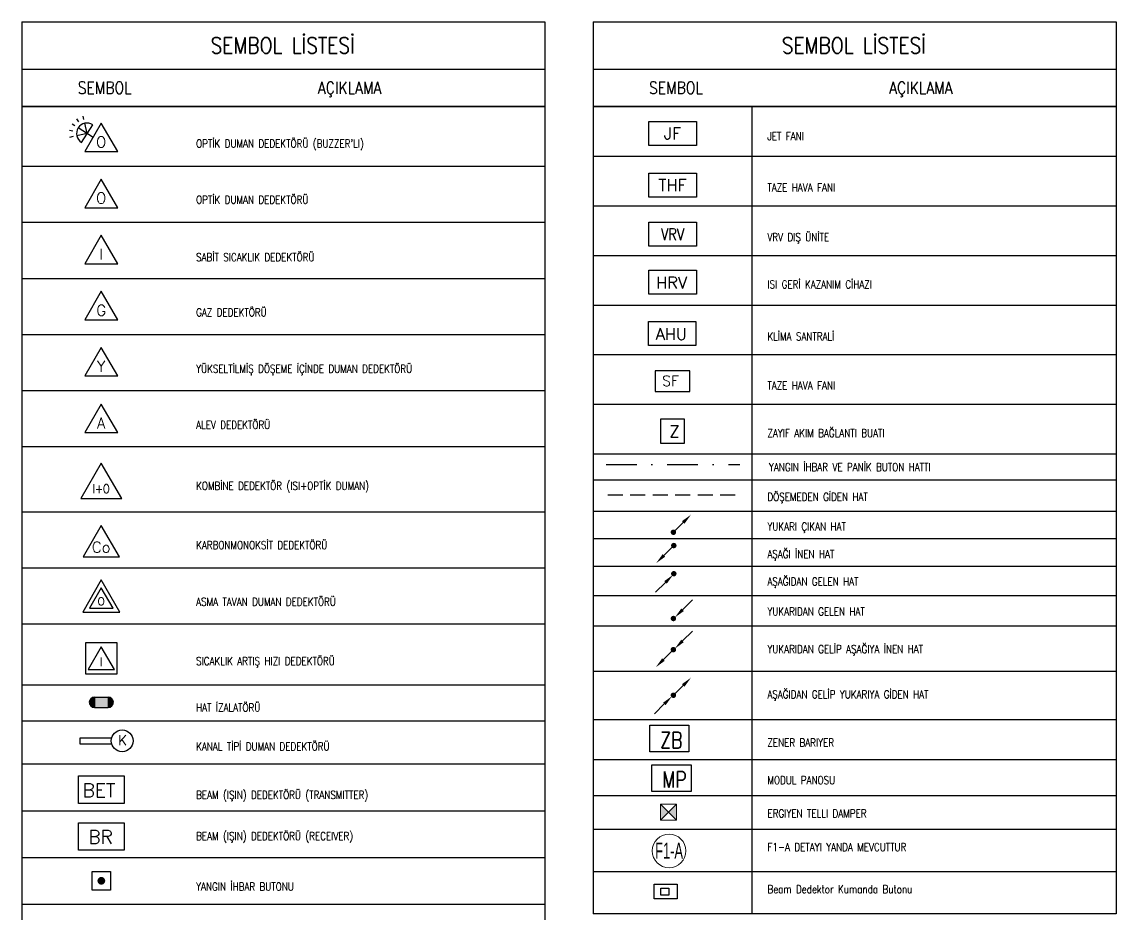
# Model space of a CAD drawing. Extents: x -3709 to 34962, y 0 to 8245.
# Drawn here: x -1616 to -249, y 2924 to 4040 of the extents above; entities that cross this region are included whole.
import ezdxf
from ezdxf.enums import TextEntityAlignment as Align

# ---------------------------------------------------------------- set-up
doc = ezdxf.new("R2010")
doc.units = 0
doc.linetypes.add('DASHDOT', pattern=[25.4, 12.7, -6.35, 0, -6.35])
doc.linetypes.add('HIDDEN', pattern=[0.375, 0.25, -0.125])
doc.layers.get('0').update_dxf_attribs({"color": 9, "lineweight": 9})
for name, color, linetype, lineweight in [('E-ALEV DEDEKTÖRÜ', 7, 'Continuous', 30), ('E-ASMA TAVAN DUMAN DEDEKTÖRÜ', 7, 'Continuous', 30), ('E-AŞAĞI İNEN HAT', 7, 'Continuous', 30), ('E-AŞAĞIDAN GELEN HAT', 7, 'Continuous', 30), ('E-AŞAĞIDAN GELİP YUKARIYA GİDEN HAT', 7, 'Continuous', 30), ('E-FLOW SWITCH', 7, 'Continuous', 30), ('E-GAZ DEDEKTÖRÜ', 7, 'Continuous', 30), ('E-HAT İZALATÖRÜ', 7, 'Continuous', 30), ('E-ISI GERİ KAZANIM', 7, 'Continuous', 30), ('E-JET FAN', 7, 'Continuous', 30), ('E-KABLO', 7, 'Continuous', 30), ('E-KANAL TİPİ DUMAN DEDEKTÖRÜ', 7, 'Continuous', 30), ('E-KARBONMONOKSİT DEDEKTÖRÜ', 7, 'Continuous', 30), ('E-KOMBİNE DEDEKTÖR (ISI+OPTİK DUMAN)', 7, 'Continuous', 30), ('E-OPTİK DUMAN DEDEKTÖRÜ', 7, 'Continuous', 30), ("E-OPTİK DUMAN DEDEKTÖRÜ (BUZZER'LI)", 7, 'Continuous', 30), ('E-SABİT SICAKLIK DEDEKTÖRÜ', 7, 'Continuous', 30), ('E-SICAKLIK ARTIŞ HIZI DEDEKTÖRÜ', 7, 'Continuous', 30), ('E-TAZE HAVA FANI', 7, 'Continuous', 30), ('E-VRV DIŞ ÜNİTE', 7, 'Continuous', 30), ('E-YANGIN', 7, 'Continuous', 30), ('E-YANGIN İHBAR BUTONU', 7, 'Continuous', 30), ('E-YAZI', 7, 'Continuous', 30), ('E-YUKARI ÇIKAN HAT', 7, 'Continuous', 30), ('E-YUKARIDAN GELEN HAT', 7, 'Continuous', 30), ('E-YUKARIDAN GELİP AŞAĞIYA İNEN HAT', 7, 'Continuous', 30), ('E-YÜKSELTİLMİŞ DÖŞEME İÇİNDE DUMAN DEDEKTÖRÜ', 7, 'Continuous', 30), ('E-ZAYIF AKIM BAĞLANTI KUTUSU BUAT', 7, 'Continuous', 30), ('H-DAMPER', 1, 'Continuous', 13), ('Y-VANA', 3, 'Continuous', 13)]:
    doc.layers.add(name, color=color, linetype=linetype, lineweight=lineweight)
doc.styles.add('E-YAZI', font='txttw.shx')
doc.styles.add('ROMANS8', font='Txttw.shx')

# ---------------------------------------------------------------- blocks, each defined once
blk = doc.blocks.new("100_OPTİK DUMAN DEDEKTÖRÜ (BUZZER'LI) 085")
at = {"layer": "E-OPTİK DUMAN DEDEKTÖRÜ (BUZZER'LI)", "color": 3}
for p, q in [((-2.17, 4.01), (-2.26, 4.44)), ((-3.29, 3.22), (-3.66, 3.45)), ((-2.81, 3.73), (-3.06, 4.08)), ((-1.03, 1.78), (-2.88, 2.96)), ((-1.78, 2.26), (-2.06, 3.54)), ((-3.55, 2.57), (-3.98, 2.64)), ((-3.53, 1.87), (-3.96, 1.77)), ((-1.78, 2.26), (-3.06, 1.97))]:
    blk.add_line(p, q, dxfattribs=at)
at = {"layer": "E-OPTİK DUMAN DEDEKTÖRÜ (BUZZER'LI)", "color": 4}
blk.add_line((-2.48, 1.15), (-1.07, 3.36), dxfattribs=at)
blk.add_lwpolyline([(2.06, 0), (0, 3.57), (-2.06, 0)], close=True, dxfattribs=at)
blk.add_arc((-1.78, 2.26), 1.31, 57.5754, 237.5754, dxfattribs=at)
at = {"layer": "E-OPTİK DUMAN DEDEKTÖRÜ (BUZZER'LI)", "color": 3, "style": 'E-YAZI'}
blk.add_text('O', height=1.36, dxfattribs=at).set_placement((-0.02, 1.2), align=Align.MIDDLE)
blk = doc.blocks.new('100_OPTİK DUMAN DEDEKTÖRÜ 085')
at = {"layer": 'E-OPTİK DUMAN DEDEKTÖRÜ', "color": 4}
blk.add_lwpolyline([(2.06, 0), (0, 3.57), (-2.06, 0)], close=True, dxfattribs=at)
at = {"layer": 'E-OPTİK DUMAN DEDEKTÖRÜ', "color": 3, "style": 'E-YAZI'}
blk.add_text('O', height=1.36, dxfattribs=at).set_placement((-0.02, 1.2), align=Align.MIDDLE)
blk = doc.blocks.new('100_SABİT SICAKLIK DEDEKTÖRÜ 085')
at = {"layer": 'E-SABİT SICAKLIK DEDEKTÖRÜ', "color": 4}
blk.add_lwpolyline([(2.06, 0), (0, 3.57), (-2.06, 0)], close=True, dxfattribs=at)
at = {"layer": 'E-SABİT SICAKLIK DEDEKTÖRÜ', "color": 3, "style": 'E-YAZI'}
blk.add_text('I', height=1.36, dxfattribs=at).set_placement((-0.02, 1.2), align=Align.MIDDLE)
blk = doc.blocks.new('100_GAZ DEDEKTÖRÜ 085')
at = {"layer": 'E-GAZ DEDEKTÖRÜ', "color": 4}
blk.add_lwpolyline([(2.06, 0), (0, 3.57), (-2.06, 0)], close=True, dxfattribs=at)
at = {"layer": 'E-GAZ DEDEKTÖRÜ', "color": 3, "style": 'E-YAZI'}
blk.add_text('G', height=1.36, dxfattribs=at).set_placement((-0.02, 1.2), align=Align.MIDDLE)
blk = doc.blocks.new('100_YÜKSELTİLMİŞ DÖŞEME İÇİNDE DUMAN DEDEKTÖRÜ 085')
at = {"layer": 'E-YÜKSELTİLMİŞ DÖŞEME İÇİNDE DUMAN DEDEKTÖRÜ', "color": 4}
blk.add_lwpolyline([(2.06, 0), (0, 3.57), (-2.06, 0)], close=True, dxfattribs=at)
at = {"layer": 'E-YÜKSELTİLMİŞ DÖŞEME İÇİNDE DUMAN DEDEKTÖRÜ', "color": 3, "style": 'E-YAZI'}
blk.add_text('Y', height=1.36, dxfattribs=at).set_placement((-0.02, 1.2), align=Align.MIDDLE)
blk = doc.blocks.new('100_KOMBİNE DEDEKTÖR (ISI+OPTİK DUMAN) 085')
at = {"layer": 'E-KOMBİNE DEDEKTÖR (ISI+OPTİK DUMAN)', "color": 4}
blk.add_lwpolyline([(2.55, 0), (0, 4.42), (-2.55, 0)], close=True, dxfattribs=at)
at = {"layer": 'E-KOMBİNE DEDEKTÖR (ISI+OPTİK DUMAN)', "color": 3, "style": 'E-YAZI', "width": 0.8}
blk.add_text('I+O', height=1.102, dxfattribs=at).set_placement((-0.02, 1.22), align=Align.MIDDLE)
blk = doc.blocks.new('100_KARBONMONOKSİT DEDEKTÖRÜ 085')
at = {"layer": 'E-KARBONMONOKSİT DEDEKTÖRÜ', "color": 4}
blk.add_lwpolyline([(2.26, 0), (0, 3.92), (-2.26, 0)], close=True, dxfattribs=at)
at = {"layer": 'E-KARBONMONOKSİT DEDEKTÖRÜ', "color": 3, "style": 'E-YAZI'}
blk.add_text('Co', height=1.36, dxfattribs=at).set_placement((-0.02, 1.2), align=Align.MIDDLE)
blk = doc.blocks.new('100_ASMA TAVAN DUMAN DEDEKTÖRÜ 085')
at = {"layer": 'E-ASMA TAVAN DUMAN DEDEKTÖRÜ', "color": 4}
blk.add_lwpolyline([(2.33, 0), (0, 4.04), (-2.33, 0)], close=True, dxfattribs=at)
at = {"layer": 'E-ASMA TAVAN DUMAN DEDEKTÖRÜ', "color": 3}
blk.add_lwpolyline([(1.48, 0.49), (0, 3.06), (-1.48, 0.49)], close=True, dxfattribs=at)
at = {"layer": 'E-ASMA TAVAN DUMAN DEDEKTÖRÜ', "color": 3, "style": 'E-YAZI'}
blk.add_text('O', height=0.979, dxfattribs=at).set_placement((-0.02, 1.35), align=Align.MIDDLE)
blk = doc.blocks.new('100_SICAKLIK ARTIŞ HIZI DEDEKTÖRÜ')
at = {"layer": 'E-SICAKLIK ARTIŞ HIZI DEDEKTÖRÜ', "color": 4}
for points in [[(-2.26, 4.64), (2.26, 4.64), (2.26, 0), (-2.26, 0)], [(1.94, 0.66), (0, 4.02), (-1.94, 0.66)]]:
    blk.add_lwpolyline(points, close=True, dxfattribs=at)
at = {"layer": 'E-SICAKLIK ARTIŞ HIZI DEDEKTÖRÜ', "color": 3, "style": 'E-YAZI'}
blk.add_text('I', height=1.28, dxfattribs=at).set_placement((-0.02, 1.79), align=Align.MIDDLE)
blk = doc.blocks.new('100_HAT İZALATÖRÜ')
at = {"layer": 'E-HAT İZALATÖRÜ', "color": 4}
for p, q in [((-1.01, 1.52), (-1.01, 0)), ((-1.01, 1.52), (1.01, 1.52)), ((-1.01, 0), (1.01, 0)), ((1.01, 1.52), (1.01, 0))]:
    blk.add_line(p, q, dxfattribs=at)
at = {"layer": 'E-HAT İZALATÖRÜ', "color": 4, "const_width": 0.758, "flags": 128}
for points in [[(-1.01, 1.14, 0.414214), (-1.39, 0.76, 0.414214), (-1.01, 0.38, 0.414214)], [(1.01, 1.14, -0.414214), (1.39, 0.76, -0.414214), (1.01, 0.38, -0.414214)]]:
    blk.add_lwpolyline(points, format="xyb", dxfattribs=at)
at = {"layer": 'E-HAT İZALATÖRÜ', "color": 4}
for centre, start, end in [((-1.01, 0.76), 90, 270), ((1.01, 0.76), 270, 90)]:
    blk.add_arc(centre, 0.758, start, end, dxfattribs=at)
blk.add_solid([(-1.01, 1.52), (1.01, 1.52), (-1.01, 0), (1.01, 0)], dxfattribs=at)
blk = doc.blocks.new('*U627')
at = {"layer": 'E-KANAL TİPİ DUMAN DEDEKTÖRÜ', "color": 4}
for p, q in [((-6.22, 0.42), (-6.22, -0.42)), ((-1.55, 0.42), (-6.22, 0.42)), ((-6.22, -0.42), (-1.55, -0.42))]:
    blk.add_line(p, q, dxfattribs=at)
blk.add_circle((0, 0), 1.61, dxfattribs=at)
at = {"layer": 'E-KANAL TİPİ DUMAN DEDEKTÖRÜ', "color": 3, "style": 'ROMANS8'}
blk.add_text('K', height=1.5, rotation=359.9592, dxfattribs=at).set_placement((0.06, 0.1), align=Align.MIDDLE)
blk = doc.blocks.new('ZAYIF AKIM BAĞLANTI BUATI 1 100')
at = {"layer": 'E-ZAYIF AKIM BAĞLANTI KUTUSU BUAT', "color": 4}
blk.add_lwpolyline([(-17.5, 0), (17.5, 0), (17.5, 35), (-17.5, 35)], close=True, dxfattribs=at)
at = {"layer": 'E-ZAYIF AKIM BAĞLANTI KUTUSU BUAT', "color": 3, "style": 'E-YAZI'}
blk.add_text('Z', height=17.5, dxfattribs=at).set_placement((-4.7, 8.4))
blk = doc.blocks.new('SF')
at = {"layer": 'E-FLOW SWITCH', "color": 4}
blk.add_lwpolyline([(-25.3, 0), (25.3, 0), (25.3, 30.5), (-25.3, 30.5)], close=True, dxfattribs=at)
at = {"layer": 'E-FLOW SWITCH', "color": 3, "style": 'E-YAZI'}
blk.add_text('SF', height=15.05, dxfattribs=at).set_placement((-15.2, 8.2))
blk = doc.blocks.new('BEAM (IŞIN) DEDEKTÖRÜ (TRANSMİTTER)')
at = {"layer": 'E-YANGIN', "color": 4}
blk.add_lwpolyline([(-33.6, 40.6), (33.6, 40.6), (33.6, 0), (-33.6, 0)], close=True, dxfattribs=at)
at = {"layer": 'E-YANGIN', "color": 3, "style": 'E-YAZI'}
blk.add_text('BET', height=20, dxfattribs=at).set_placement((-27.5, 9.7))
blk = doc.blocks.new('BEAM (IŞIN) DEDEKTÖR (RECİEVER)')
at = {"layer": 'E-YANGIN', "color": 4}
blk.add_lwpolyline([(-33.6, 40.6), (33.6, 40.6), (33.6, 0), (-33.6, 0)], close=True, dxfattribs=at)
at = {"layer": 'E-YANGIN', "color": 3, "style": 'E-YAZI'}
blk.add_text('BR', height=20, dxfattribs=at).set_placement((-19.1, 9.7))
blk = doc.blocks.new('100_YANGIN İHBAR BUTONU 085')
at = {"layer": 'E-YANGIN İHBAR BUTONU', "color": 4}
blk.add_lwpolyline([(-1.16, -1.16), (-1.16, 1.16), (1.16, 1.16), (1.16, -1.16)], close=True, dxfattribs=at)
at = {"layer": 'E-YANGIN İHBAR BUTONU', "color": 3, "const_width": 0.483}
blk.add_lwpolyline([(-0.24, 0, 1), (0.24, 0, 1)], format="xyb", close=True, dxfattribs=at)
blk = doc.blocks.new('A$C4053522B')
at = {"layer": 'E-TAZE HAVA FANI', "color": 4}
blk.add_lwpolyline([(-35, 0), (-35, 35.3), (35, 35.3), (35, 0)], close=True, dxfattribs=at)
at = {"layer": 'E-TAZE HAVA FANI', "color": 3, "style": 'E-YAZI'}
blk.add_text('THF', height=17.38, dxfattribs=at).set_placement((0, 17.6), align=Align.MIDDLE_CENTER)
blk = doc.blocks.new('A$C47E2680B')
at = {"layer": 'E-VRV DIŞ ÜNİTE', "color": 4}
blk.add_lwpolyline([(-35, 0), (-35, 35.3), (35, 35.3), (35, 0)], close=True, dxfattribs=at)
at = {"layer": 'E-VRV DIŞ ÜNİTE', "color": 3, "style": 'E-YAZI', "width": 0.8}
blk.add_text('VRV', height=17.38, dxfattribs=at).set_placement((0, 17.6), align=Align.MIDDLE_CENTER)
blk = doc.blocks.new('A$C1E6D6DED')
at = {"layer": 'E-ISI GERİ KAZANIM', "color": 4}
blk.add_lwpolyline([(-35, 0), (-35, 35.3), (35, 35.3), (35, 0)], close=True, dxfattribs=at)
at = {"layer": 'E-ISI GERİ KAZANIM', "color": 3, "style": 'E-YAZI'}
blk.add_text('HRV', height=17.38, dxfattribs=at).set_placement((-24.2, 8.4))
blk = doc.blocks.new('A$C023E13E7')
at = {"layer": 'E-JET FAN', "color": 4}
blk.add_lwpolyline([(-35, 0), (-35, 35.3), (35, 35.3), (35, 0)], close=True, dxfattribs=at)
at = {"layer": 'E-JET FAN', "color": 3, "style": 'E-YAZI'}
blk.add_text('JF', height=17.38, dxfattribs=at).set_placement((0, 17.6), align=Align.MIDDLE_CENTER)
blk = doc.blocks.new('10_ALEV DEDEKTÖRÜ')
at = {"layer": 'E-ALEV DEDEKTÖRÜ', "color": 4}
blk.add_lwpolyline([(41.2, 0), (0, 71.3), (-41.2, 0)], close=True, dxfattribs=at)
at = {"layer": 'E-ALEV DEDEKTÖRÜ', "color": 3, "style": 'E-YAZI'}
blk.add_text('A', height=27.2, dxfattribs=at).set_placement((-0.4, 24), align=Align.MIDDLE)
blk = doc.blocks.new('100_YUKARI ÇIKAN HAT')
at = {"layer": 'E-YUKARI ÇIKAN HAT', "color": 3, "linetype": 'Continuous'}
blk.add_line((2.47, 2.47), (0, 0), dxfattribs=at)
at = {"layer": 'E-YUKARI ÇIKAN HAT', "color": 4, "linetype": 'Continuous', "const_width": 0.675}
blk.add_lwpolyline([(-0.34, 0, 1), (0.34, 0, 1)], format="xyb", close=True, dxfattribs=at)
at = {"layer": 'E-YUKARI ÇIKAN HAT', "color": 3, "linetype": 'Continuous'}
blk.add_solid([(2.15, 2.79), (2.79, 2.15), (4.38, 4.38)], dxfattribs=at)
blk = doc.blocks.new('100_AŞAĞI İNEN HAT')
at = {"layer": 'E-AŞAĞI İNEN HAT', "color": 3, "linetype": 'Continuous'}
blk.add_line((-2.47, -2.47), (0, 0), dxfattribs=at)
at = {"layer": 'E-AŞAĞI İNEN HAT', "color": 4, "linetype": 'Continuous', "const_width": 0.675}
blk.add_lwpolyline([(-0.34, 0, 1), (0.34, 0, 1)], format="xyb", close=True, dxfattribs=at)
at = {"layer": 'E-AŞAĞI İNEN HAT', "color": 3, "linetype": 'Continuous'}
blk.add_solid([(-2.15, -2.79), (-2.79, -2.15), (-4.38, -4.38)], dxfattribs=at)
blk = doc.blocks.new('100_AŞAĞIDAN GELEN HAT')
at = {"layer": 'E-AŞAĞIDAN GELEN HAT', "color": 3, "linetype": 'Continuous'}
blk.add_line((-2.07, -2.17), (-4.55, -4.64), dxfattribs=at)
at = {"layer": 'E-AŞAĞIDAN GELEN HAT', "color": 4, "linetype": 'Continuous', "const_width": 0.675}
blk.add_lwpolyline([(-0.34, 0, 1), (0.34, 0, 1)], format="xyb", close=True, dxfattribs=at)
at = {"layer": 'E-AŞAĞIDAN GELEN HAT', "color": 3, "linetype": 'Continuous'}
blk.add_solid([(-2.39, -1.85), (-1.76, -2.49), (-0.16, -0.26)], dxfattribs=at)
blk = doc.blocks.new('100_YUKARIDAN GELEN HAT')
at = {"layer": 'E-YUKARIDAN GELEN HAT', "color": 3, "linetype": 'Continuous'}
blk.add_line((2.28, 2.17), (4.75, 4.65), dxfattribs=at)
at = {"layer": 'E-YUKARIDAN GELEN HAT', "color": 4, "linetype": 'Continuous', "const_width": 0.675}
blk.add_lwpolyline([(-0.34, 0, 1), (0.34, 0, 1)], format="xyb", close=True, dxfattribs=at)
at = {"layer": 'E-YUKARIDAN GELEN HAT', "color": 3, "linetype": 'Continuous'}
blk.add_solid([(2.59, 1.86), (1.96, 2.49), (0.37, 0.27)], dxfattribs=at)
blk = doc.blocks.new('100_YUKARIDAN GELİP AŞAĞIYA İNEN HAT')
at = {"layer": 'E-YUKARIDAN GELİP AŞAĞIYA İNEN HAT', "color": 3, "linetype": 'Continuous'}
for p, q in [((2.28, 2.17), (4.75, 4.65)), ((-2.47, -2.47), (0, 0))]:
    blk.add_line(p, q, dxfattribs=at)
at = {"layer": 'E-YUKARIDAN GELİP AŞAĞIYA İNEN HAT', "color": 4, "linetype": 'Continuous', "const_width": 0.675}
blk.add_lwpolyline([(-0.34, 0, 1), (0.34, 0, 1)], format="xyb", close=True, dxfattribs=at)
at = {"layer": 'E-YUKARIDAN GELİP AŞAĞIYA İNEN HAT', "color": 3, "linetype": 'Continuous'}
for points in [[(2.59, 1.86), (1.96, 2.49), (0.37, 0.27)], [(-2.15, -2.79), (-2.79, -2.15), (-4.38, -4.38)]]:
    blk.add_solid(points, dxfattribs=at)
blk = doc.blocks.new('100_AŞAĞIDAN GELİP YUKARIYA GİDEN HAT')
at = {"layer": 'E-AŞAĞIDAN GELİP YUKARIYA GİDEN HAT', "color": 3, "linetype": 'Continuous'}
for p, q in [((2.47, 2.47), (0, 0)), ((-2.28, -2.17), (-4.75, -4.65))]:
    blk.add_line(p, q, dxfattribs=at)
at = {"layer": 'E-AŞAĞIDAN GELİP YUKARIYA GİDEN HAT', "color": 4, "linetype": 'Continuous', "const_width": 0.675}
blk.add_lwpolyline([(0.34, 0, 1), (-0.34, 0, 1)], format="xyb", close=True, dxfattribs=at)
at = {"layer": 'E-AŞAĞIDAN GELİP YUKARIYA GİDEN HAT', "color": 3, "linetype": 'Continuous'}
for points in [[(2.15, 2.79), (2.79, 2.15), (4.38, 4.38)], [(-2.59, -1.86), (-1.96, -2.49), (-0.37, -0.27)]]:
    blk.add_solid(points, dxfattribs=at)
blk = doc.blocks.new('E-AHU KLIMA SANTRALI')
at = {"layer": 'E-YANGIN', "color": 2}
blk.add_lwpolyline([(-68.5, 0), (-68.5, 69), (68.5, 69), (68.5, 0)], close=True, dxfattribs=at)
at = {"layer": 'E-YANGIN', "color": 2, "style": 'E-YAZI'}
blk.add_text('AHU', height=34, dxfattribs=at).set_placement((-47.3, 16.4))
blk = doc.blocks.new('E-ZENER BARIYER')
at = {"layer": 'E-KABLO', "color": 1}
blk.add_lwpolyline([(-55.3, 0.3), (42.8, 0.3), (42.8, -66.6), (-55.3, -66.6)], close=True, dxfattribs=at)
at = {"layer": 'E-KABLO', "color": 1, "style": 'E-YAZI', "width": 0.8}
blk.add_text('ZB', height=40, dxfattribs=at).set_placement((-29.2, -57.1))
blk = doc.blocks.new('E-MODUL PANOLARI')
at = {"layer": 'E-KABLO', "color": 1}
blk.add_lwpolyline([(-49, 66.9), (49, 66.9), (49, 0), (-49, 0)], close=True, dxfattribs=at)
at = {"layer": 'E-KABLO', "color": 1, "style": 'E-YAZI', "width": 0.8}
blk.add_text('MP', height=40, dxfattribs=at).set_placement((-23, 9.5))
blk = doc.blocks.new('A$C66886524')
h = blk.add_hatch(color=256)
h.paths.add_polyline_path([(0, 0), (10, 10), (0, 20)])
h.paths.add_polyline_path([(20, 20), (10, 10), (20, 0)])
for p, q in [((20, 0), (0, 20)), ((20, 20), (0, 0))]:
    blk.add_line(p, q)
blk.add_lwpolyline([(20, 20), (20, 0), (0, 0), (0, 20)], close=True)
blk = doc.blocks.new('A$C324859F2')
at = {"color": 3}
blk.add_circle((0, 0), 210, dxfattribs=at)
at = {"color": 3, "width": 0.6}
blk.add_attdef('TEXT1', text='', height=200, dxfattribs=at).set_placement((0, -97), align=Align.CENTER)

msp = doc.modelspace()

# ---------------------------------------------------------------- linework, layer by layer
at = {"layer": 'E-KABLO', "color": 6, "linetype": 'DASHDOT', "ltscale": 3}
msp.add_line((-885.8, 3486.4), (-718.9, 3486.4), dxfattribs=at)
at = {"layer": 'E-KABLO', "color": 6, "linetype": 'HIDDEN', "ltscale": 75}
msp.add_line((-884, 3448.6), (-718.9, 3448.6), dxfattribs=at)
at = {"layer": 'E-YAZI', "color": 4}
for p, q in [((-1615.7, 4039.5), (-962.4, 4039.5)), ((-1615.7, 4039.5), (-1615.7, 1668.7)), ((-962.4, 4039.5), (-962.4, 1668.7)), ((-902.2, 4039.5), (-902.2, 2924.8)), ((-902.2, 4039.5), (-248.9, 4039.5)), ((-248.9, 4039.5), (-248.9, 2924.8)), ((-1615.7, 3980.6), (-962.4, 3980.6)), ((-902.2, 3980.6), (-248.9, 3980.6)), ((-1615.7, 3933.7), (-962.4, 3933.7)), ((-962.4, 3933.7), (-1615.7, 3933.7)), ((-902.2, 3933.7), (-248.9, 3933.7)), ((-248.9, 3933.7), (-902.2, 3933.7)), ((-248.9, 3167.2), (-902.2, 3167.2)), ((-248.9, 2924.8), (-902.2, 2924.8))]:
    msp.add_line(p, q, dxfattribs=at)
at = {"layer": 'E-YAZI', "color": 7, "linetype": 'Continuous'}
for p, q in [((-902.2, 3933.7), (-248.9, 3933.7)), ((-902.2, 3871.7), (-248.9, 3871.7)), ((-902.2, 3809.7), (-248.9, 3809.7)), ((-902.2, 3747.7), (-248.9, 3747.7)), ((-902.2, 3685.7), (-248.9, 3685.7)), ((-902.2, 3623.7), (-248.9, 3623.7)), ((-902.2, 3561.7), (-248.9, 3561.7)), ((-902.2, 3499.7), (-248.9, 3499.7)), ((-1615.7, 3053.7), (-962.4, 3053.7)), ((-1615.7, 2995.3), (-962.4, 2995.3)), ((-1615.7, 2936.9), (-962.4, 2936.9))]:
    msp.add_line(p, q, dxfattribs=at)
at = {"layer": 'E-YAZI', "color": 7}
for p, q in [((-703.8, 3933.7), (-703.8, 2924.8)), ((-962.4, 3858.8), (-1615.7, 3858.8)), ((-962.4, 3788.7), (-1615.7, 3788.7)), ((-962.4, 3718.6), (-1615.7, 3718.6)), ((-962.4, 3648.5), (-1615.7, 3648.5)), ((-962.4, 3578.4), (-1615.7, 3578.4)), ((-962.4, 3508.3), (-1615.7, 3508.3)), ((-248.9, 3467), (-902.2, 3467)), ((-962.4, 3426.8), (-1615.7, 3426.8)), ((-248.9, 3427.7), (-902.2, 3427.7)), ((-248.9, 3393.3), (-902.2, 3393.3)), ((-962.4, 3356.7), (-1615.7, 3356.7)), ((-248.9, 3358.8), (-902.2, 3358.8)), ((-248.9, 3322.4), (-902.2, 3322.4)), ((-962.4, 3287), (-1615.7, 3287)), ((-248.9, 3284.5), (-902.2, 3284.5)), ((-248.9, 3227.5), (-902.2, 3227.5)), ((-962.4, 3210.7), (-1615.7, 3210.7)), ((-962.4, 3165.8), (-1615.7, 3165.8)), ((-248.9, 3167.2), (-902.2, 3167.2)), ((-248.9, 3117.5), (-902.2, 3117.5)), ((-962.4, 3112), (-1615.7, 3112)), ((-248.9, 3072.4), (-902.2, 3072.4)), ((-248.9, 3030.2), (-902.2, 3030.2)), ((-248.9, 2977.5), (-902.2, 2977.5))]:
    msp.add_line(p, q, dxfattribs=at)
at = {"layer": 'E-YAZI', "ltscale": 50}
for points in [[(-826, 2961.8), (-797, 2961.8), (-797, 2943.6), (-826, 2943.6)], [(-817.5, 2957.1), (-807.8, 2957.1), (-807.8, 2948.3), (-817.5, 2948.3)]]:
    msp.add_lwpolyline(points, close=True, dxfattribs=at)

# ---------------------------------------------------------------- block references
at = {"layer": 'E-ALEV DEDEKTÖRÜ', "color": 4, "linetype": 'DASHDOT', "xscale": 0.5, "yscale": 0.5, "zscale": 0.5}
msp.add_blockref('10_ALEV DEDEKTÖRÜ', (-1516.6, 3526.3), dxfattribs=at)
at = {"layer": 'E-ASMA TAVAN DUMAN DEDEKTÖRÜ', "xscale": 10, "yscale": 10, "zscale": 10}
msp.add_blockref('100_ASMA TAVAN DUMAN DEDEKTÖRÜ 085', (-1516.5, 3301.8), dxfattribs=at)
at = {"layer": 'E-AŞAĞI İNEN HAT', "xscale": 5, "yscale": 5, "zscale": 5}
msp.add_blockref('100_AŞAĞI İNEN HAT', (-801.4, 3385.1, 0), dxfattribs=at)
at = {"layer": 'E-AŞAĞIDAN GELEN HAT', "xscale": 5, "yscale": 5, "zscale": 5}
msp.add_blockref('100_AŞAĞIDAN GELEN HAT', (-801.4, 3349.9, 0), dxfattribs=at)
at = {"layer": 'E-AŞAĞIDAN GELİP YUKARIYA GİDEN HAT', "xscale": 5, "yscale": 5, "zscale": 5}
msp.add_blockref('100_AŞAĞIDAN GELİP YUKARIYA GİDEN HAT', (-801.9, 3198, 0), dxfattribs=at)
at = {"layer": 'E-FLOW SWITCH', "xscale": 0.85, "yscale": 0.85, "zscale": 0.85}
msp.add_blockref('SF', (-803, 3577.5), dxfattribs=at)
at = {"layer": 'E-GAZ DEDEKTÖRÜ', "xscale": 10, "yscale": 10, "zscale": 10}
msp.add_blockref('100_GAZ DEDEKTÖRÜ 085', (-1516.5, 3667.1), dxfattribs=at)
at = {"layer": 'E-HAT İZALATÖRÜ', "xscale": 8.5, "yscale": 8.5, "zscale": 8.5}
msp.add_blockref('100_HAT İZALATÖRÜ', (-1516.5, 3182.7), dxfattribs=at)
at = {"layer": 'E-ISI GERİ KAZANIM', "color": 1, "linetype": 'Continuous', "ltscale": 100, "xscale": 0.85, "yscale": 0.85, "zscale": 0.85}
msp.add_blockref('A$C1E6D6DED', (-803, 3699.1), dxfattribs=at)
at = {"layer": 'E-JET FAN', "linetype": 'Continuous', "ltscale": 100, "xscale": 0.85, "yscale": 0.85, "zscale": 0.85}
msp.add_blockref('A$C023E13E7', (-803, 3885.1), dxfattribs=at)
at = {"layer": 'E-KABLO', "color": 1}
for name, p, xscale, yscale, zscale in [('E-AHU KLIMA SANTRALI', (-803.5, 3635.1), 0.4319999999999999, 0.4319999999999999, 0.4319999999999999), ('E-ZENER BARIYER', (-803.9, 3160.4), 0.5, 0.5, 0.5), ('E-MODUL PANOLARI', (-804.4, 3077.8), 0.5, 0.5, 0.5)]:
    msp.add_blockref(name, p, dxfattribs=dict(at, xscale=xscale, yscale=yscale, zscale=zscale))
at = {"layer": 'E-KANAL TİPİ DUMAN DEDEKTÖRÜ', "xscale": 8.5, "yscale": 8.5, "zscale": 8.5}
msp.add_blockref('*U627', (-1490.5, 3141), dxfattribs=at)
at = {"layer": 'E-KARBONMONOKSİT DEDEKTÖRÜ', "color": 4, "xscale": 10, "yscale": 10, "zscale": 10}
msp.add_blockref('100_KARBONMONOKSİT DEDEKTÖRÜ 085', (-1516.5, 3371.1), dxfattribs=at)
at = {"layer": 'E-KOMBİNE DEDEKTÖR (ISI+OPTİK DUMAN)', "xscale": 10, "yscale": 10, "zscale": 10}
msp.add_blockref('100_KOMBİNE DEDEKTÖR (ISI+OPTİK DUMAN) 085', (-1516.5, 3443.9), dxfattribs=at)
at = {"layer": 'E-OPTİK DUMAN DEDEKTÖRÜ', "xscale": 10, "yscale": 10, "zscale": 10}
msp.add_blockref('100_OPTİK DUMAN DEDEKTÖRÜ 085', (-1516.5, 3807.3), dxfattribs=at)
at = {"layer": "E-OPTİK DUMAN DEDEKTÖRÜ (BUZZER'LI)", "xscale": 10, "yscale": 10, "zscale": 10}
msp.add_blockref("100_OPTİK DUMAN DEDEKTÖRÜ (BUZZER'LI) 085", (-1516.5, 3877.4), dxfattribs=at)
at = {"layer": 'E-SABİT SICAKLIK DEDEKTÖRÜ', "xscale": 10, "yscale": 10, "zscale": 10}
msp.add_blockref('100_SABİT SICAKLIK DEDEKTÖRÜ 085', (-1516.5, 3737.2), dxfattribs=at)
at = {"layer": 'E-SICAKLIK ARTIŞ HIZI DEDEKTÖRÜ', "xscale": 8.5, "yscale": 8.5, "zscale": 8.5}
msp.add_blockref('100_SICAKLIK ARTIŞ HIZI DEDEKTÖRÜ', (-1516.5, 3224.5), dxfattribs=at)
at = {"layer": 'E-TAZE HAVA FANI', "color": 1, "linetype": 'Continuous', "ltscale": 100, "xscale": 0.85, "yscale": 0.85, "zscale": 0.85}
msp.add_blockref('A$C4053522B', (-803, 3820.5), dxfattribs=at)
at = {"layer": 'E-VRV DIŞ ÜNİTE', "color": 1, "linetype": 'Continuous', "ltscale": 100, "xscale": 0.85, "yscale": 0.85, "zscale": 0.85}
msp.add_blockref('A$C47E2680B', (-803, 3759.1), dxfattribs=at)
at = {"layer": 'E-YANGIN', "xscale": 0.85, "yscale": 0.85, "zscale": 0.85}
for name, p in [('BEAM (IŞIN) DEDEKTÖRÜ (TRANSMİTTER)', (-1516.5, 3062.6)), ('BEAM (IŞIN) DEDEKTÖR (RECİEVER)', (-1516.5, 3004.2))]:
    msp.add_blockref(name, p, dxfattribs=at)
at = {"layer": 'E-YANGIN İHBAR BUTONU', "xscale": 10, "yscale": 10, "zscale": 10}
msp.add_blockref('100_YANGIN İHBAR BUTONU 085', (-1516.5, 2966.1), dxfattribs=at)
at = {"layer": 'E-YUKARI ÇIKAN HAT', "xscale": 5, "yscale": 5, "zscale": 5}
msp.add_blockref('100_YUKARI ÇIKAN HAT', (-801.9, 3401.7, 0), dxfattribs=at)
at = {"layer": 'E-YUKARIDAN GELEN HAT', "xscale": 5, "yscale": 5, "zscale": 5}
msp.add_blockref('100_YUKARIDAN GELEN HAT', (-801.9, 3293.9, 0), dxfattribs=at)
at = {"layer": 'E-YUKARIDAN GELİP AŞAĞIYA İNEN HAT', "xscale": 5, "yscale": 5, "zscale": 5}
msp.add_blockref('100_YUKARIDAN GELİP AŞAĞIYA İNEN HAT', (-801.9, 3255, 0), dxfattribs=at)
at = {"layer": 'E-YÜKSELTİLMİŞ DÖŞEME İÇİNDE DUMAN DEDEKTÖRÜ', "xscale": 10, "yscale": 10, "zscale": 10}
msp.add_blockref('100_YÜKSELTİLMİŞ DÖŞEME İÇİNDE DUMAN DEDEKTÖRÜ 085', (-1516.5, 3597), dxfattribs=at)
at = {"layer": 'E-ZAYIF AKIM BAĞLANTI KUTUSU BUAT', "xscale": 0.85, "yscale": 0.85, "zscale": 0.85}
msp.add_blockref('ZAYIF AKIM BAĞLANTI BUATI 1 100', (-803, 3513.2), dxfattribs=at)
at = {"layer": 'H-DAMPER'}
msp.add_blockref('A$C66886524', (-818, 3041.8), dxfattribs=at)
at = {"layer": 'Y-VANA'}
ref = msp.add_blockref('A$C324859F2', (-807.3, 3003.5), dxfattribs=dict(at, xscale=0.1, yscale=0.1, zscale=0.1))
ref.add_attrib('TEXT1', 'F1-A', dxfattribs={"layer": '0', "height": 20, "width": 0.6}).set_placement((-807.3, 2993.8), align=Align.CENTER)

# ---------------------------------------------------------------- texts
at = {"layer": 'E-YAZI', "color": 4, "style": 'E-YAZI', "width": 0.85}
for s, height, p in [('SEMBOL LİSTESİ', 20, (-1290, 4010.1)), ('SEMBOL LİSTESİ', 20, (-576.4, 4010.1)), ('SEMBOL', 15, (-1512.3, 3957.2)), ('AÇIKLAMA', 15, (-1206.4, 3957.2)), ('SEMBOL', 15, (-798.7, 3957.2)), ('AÇIKLAMA', 15, (-492.8, 3957.2))]:
    msp.add_text(s, height=height, dxfattribs=at).set_placement(p, align=Align.MIDDLE_CENTER)
at = {"layer": 'E-YAZI', "color": 3, "style": 'E-YAZI', "width": 0.8}
for s, p in [('JET FANI', (-684.5, 3891.5)), ("OPTİK DUMAN DEDEKTÖRÜ (BUZZER'LI)", (-1398.1, 3882.4)), ('TAZE HAVA FANI', (-684.5, 3827.5)), ('OPTİK DUMAN DEDEKTÖRÜ', (-1398.1, 3812.3)), ('VRV DIŞ ÜNİTE', (-684.5, 3765.5)), ('SABİT SICAKLIK DEDEKTÖRÜ', (-1398.1, 3740.4)), ('ISI GERİ KAZANIM CİHAZI', (-684.5, 3706.5)), ('GAZ DEDEKTÖRÜ', (-1398.1, 3671.5)), ('KLİMA SANTRALİ', (-684.5, 3641.5)), ('YÜKSELTİLMİŞ DÖŞEME İÇİNDE DUMAN DEDEKTÖRÜ', (-1398.1, 3601)), ('TAZE HAVA FANI', (-684.5, 3579.9)), ('ALEV DEDEKTÖRÜ', (-1398.1, 3530.9)), ('ZAYIF AKIM BAĞLANTI BUATI', (-684.5, 3520.6)), ('YANGIN İHBAR VE PANİK BUTON HATTI', (-682.5, 3478.1)), ('KOMBİNE DEDEKTÖR (ISI+OPTİK DUMAN)', (-1398.1, 3454.7)), ('DÖŞEMEDEN GİDEN HAT', (-684.5, 3440.9, 0)), ('YUKARI ÇIKAN HAT', (-684.5, 3403.8)), ('KARBONMONOKSİT DEDEKTÖRÜ', (-1398.1, 3380.6)), ('AŞAĞI İNEN HAT', (-684.5, 3369.4)), ('AŞAĞIDAN GELEN HAT', (-684.5, 3335.1)), ('ASMA TAVAN DUMAN DEDEKTÖRÜ', (-1398.1, 3309.9)), ('YUKARIDAN GELEN HAT', (-684.5, 3297.6)), ('YUKARIDAN GELİP AŞAĞIYA İNEN HAT', (-684.5, 3250.6)), ('SICAKLIK ARTIŞ HIZI DEDEKTÖRÜ', (-1398.1, 3235.7)), ('AŞAĞIDAN GELİP YUKARIYA GİDEN HAT', (-684.5, 3194.1)), ('HAT İZALATÖRÜ', (-1398.1, 3177.5)), ('ZENER BARIYER', (-684.5, 3133.8)), ('KANAL TİPİ DUMAN DEDEKTÖRÜ', (-1398.1, 3129.1)), ('MODUL PANOSU', (-684.5, 3086.9)), ('BEAM (IŞIN) DEDEKTÖRÜ (TRANSMITTER)', (-1398.1, 3068.5)), ('ERGIYEN TELLI DAMPER', (-684.4, 3045.3)), ('BEAM (IŞIN) DEDEKTÖRÜ (RECEIVER)', (-1398.1, 3017)), ('F1-A DETAYI YANDA MEVCUTTUR', (-684.4, 3003.3)), ('YANGIN İHBAR BUTONU', (-1398.1, 2953.8)), ('Beam Dedektor Kumanda Butonu', (-684.4, 2950.6))]:
    msp.add_text(s, height=10, dxfattribs=at).set_placement(p)

doc.saveas('drawing.dxf')
